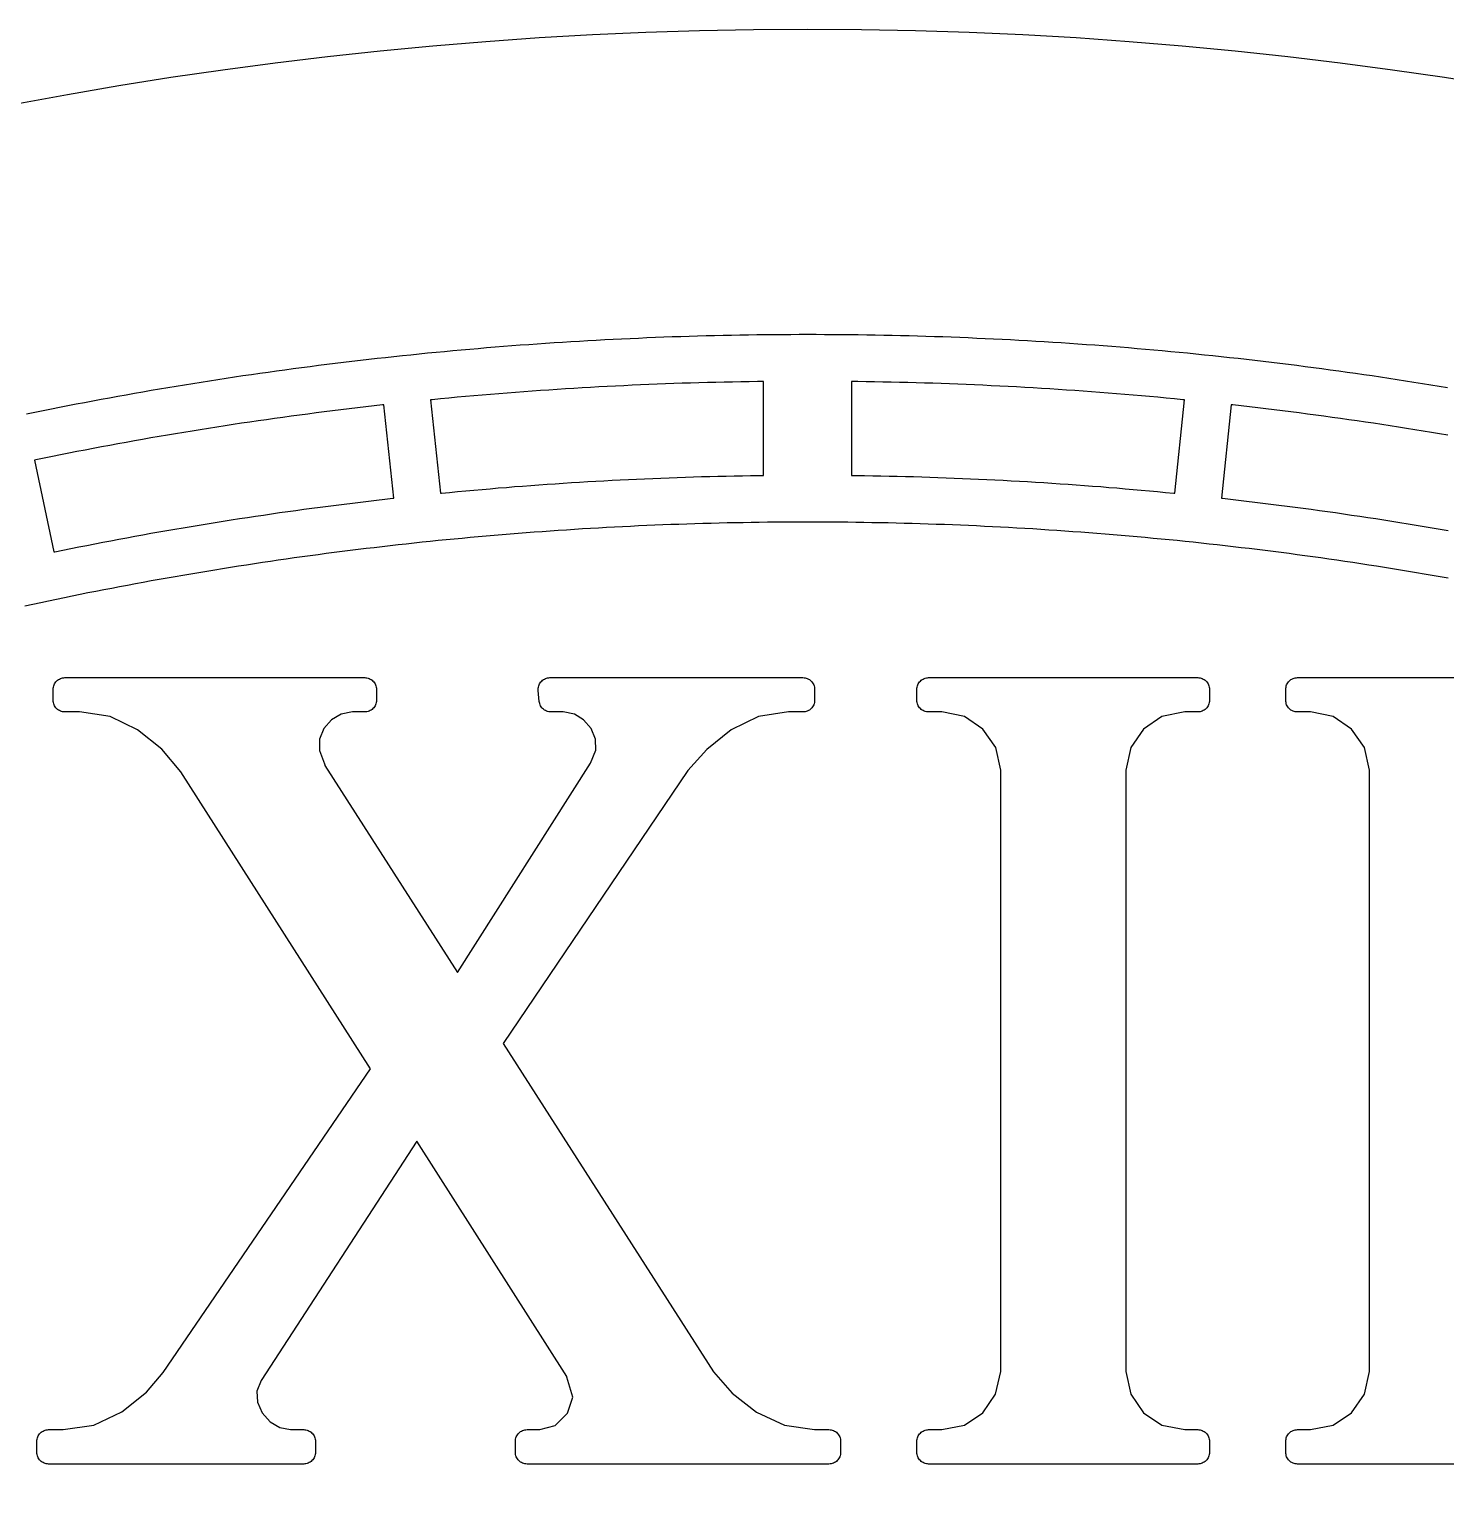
# Model space of a CAD drawing. Header units: millimetres. Extents: x -14.2 to 14.2, y -14.2 to 14.2.
# Drawn here: x -2.653 to 2.175, y 9.282 to 14.25 of the extents above; entities that cross this region are included whole.
import ezdxf

# ---------------------------------------------------------------- set-up
doc = ezdxf.new("R2010")
doc.units = ezdxf.units.MM
doc.layers.add('ALTIN', color=2, linetype='Continuous')
doc.layers.add('KESIM', color=1, linetype='Continuous')

msp = doc.modelspace()

# ---------------------------------------------------------------- linework, layer by layer
at = {"layer": 'ALTIN'}
for points in [[(-2.6619, 12.939), (-2.6337, 12.9448), (-2.6054, 12.9505), (-2.5771, 12.9562), (-2.5489, 12.9618), (-2.5206, 12.9673), (-2.4923, 12.9728), (-2.464, 12.9782), (-2.4357, 12.9835), (-2.4073, 12.9888), (-2.379, 12.994), (-2.3506, 12.9992), (-2.3223, 13.0043), (-2.2939, 13.0093), (-2.2655, 13.0143), (-2.2371, 13.0192), (-2.2087, 13.024), (-2.1803, 13.0288), (-2.1518, 13.0336), (-2.1234, 13.0382), (-2.095, 13.0428), (-2.0665, 13.0474), (-2.038, 13.0518), (-2.0095, 13.0563), (-1.9811, 13.0606), (-1.9526, 13.0649), (-1.9241, 13.0691), (-1.8955, 13.0733), (-1.867, 13.0774), (-1.8385, 13.0814), (-1.8099, 13.0854), (-1.7814, 13.0893), (-1.7528, 13.0932), (-1.7243, 13.097), (-1.6957, 13.1007), (-1.6671, 13.1044), (-1.6385, 13.108), (-1.6099, 13.1115), (-1.5813, 13.115), (-1.5527, 13.1184), (-1.524, 13.1218), (-1.4954, 13.1251), (-1.4668, 13.1283), (-1.4381, 13.1315), (-1.4095, 13.1346), (-1.3808, 13.1376), (-1.3522, 13.1406), (-1.3235, 13.1435), (-1.2948, 13.1464), (-1.2661, 13.1492), (-1.2374, 13.1519), (-1.2087, 13.1546), (-1.18, 13.1572), (-1.1513, 13.1597), (-1.1226, 13.1622), (-1.0939, 13.1646), (-1.0652, 13.167), (-1.0364, 13.1693), (-1.0077, 13.1715), (-0.979, 13.1737), (-0.9502, 13.1758), (-0.9215, 13.1778), (-0.8927, 13.1798), (-0.864, 13.1817), (-0.8352, 13.1836), (-0.8065, 13.1854), (-0.7777, 13.1871), (-0.7489, 13.1888), (-0.7201, 13.1904), (-0.6914, 13.1919), (-0.6626, 13.1934), (-0.6338, 13.1948), (-0.605, 13.1961), (-0.5762, 13.1974), (-0.5474, 13.1987), (-0.5186, 13.1998), (-0.4898, 13.2009), (-0.461, 13.202), (-0.4322, 13.2029), (-0.4034, 13.2038), (-0.3746, 13.2047), (-0.3458, 13.2055), (-0.317, 13.2062), (-0.2882, 13.2069), (-0.2594, 13.2075), (-0.2305, 13.208), (-0.2017, 13.2085), (-0.1729, 13.2089), (-0.1441, 13.2092), (-0.1153, 13.2095), (-0.0865, 13.2097), (-0.0576, 13.2099), (-0.0288, 13.21), (0, 13.21), (0.0288, 13.21), (0.0576, 13.2099), (0.0865, 13.2097), (0.1153, 13.2095), (0.1441, 13.2092), (0.1729, 13.2089), (0.2017, 13.2085), (0.2305, 13.208), (0.2594, 13.2075), (0.2882, 13.2069), (0.317, 13.2062), (0.3458, 13.2055), (0.3746, 13.2047), (0.4034, 13.2038), (0.4322, 13.2029), (0.461, 13.202), (0.4898, 13.2009), (0.5186, 13.1998), (0.5474, 13.1987), (0.5762, 13.1974), (0.605, 13.1961), (0.6338, 13.1948), (0.6626, 13.1934), (0.6914, 13.1919), (0.7201, 13.1904), (0.7489, 13.1888), (0.7777, 13.1871), (0.8065, 13.1854), (0.8352, 13.1836), (0.864, 13.1817), (0.8927, 13.1798), (0.9215, 13.1778), (0.9502, 13.1758), (0.979, 13.1737), (1.0077, 13.1715), (1.0364, 13.1693), (1.0652, 13.167), (1.0939, 13.1646), (1.1226, 13.1622), (1.1513, 13.1597), (1.18, 13.1572), (1.2087, 13.1546), (1.2374, 13.1519), (1.2661, 13.1492), (1.2948, 13.1464), (1.3235, 13.1435), (1.3522, 13.1406), (1.3808, 13.1376), (1.4095, 13.1346), (1.4381, 13.1315), (1.4668, 13.1283), (1.4954, 13.1251), (1.524, 13.1218), (1.5527, 13.1184), (1.5813, 13.115), (1.6099, 13.1115), (1.6385, 13.108), (1.6671, 13.1044), (1.6957, 13.1007), (1.7243, 13.097), (1.7528, 13.0932), (1.7814, 13.0893), (1.8099, 13.0854), (1.8385, 13.0814), (1.867, 13.0774), (1.8955, 13.0733), (1.9241, 13.0691), (1.9526, 13.0649), (1.9811, 13.0606), (2.0095, 13.0563), (2.038, 13.0518), (2.0665, 13.0474), (2.095, 13.0428), (2.1234, 13.0382), (2.1518, 13.0336), (2.1803, 13.0288)], [(2.1819, 12.8663), (2.1539, 12.871), (2.1258, 12.8757), (2.0977, 12.8803), (2.0696, 12.8848), (2.0415, 12.8893), (2.0133, 12.8938), (1.9852, 12.8981), (1.9571, 12.9024), (1.9289, 12.9067), (1.9008, 12.9108), (1.8726, 12.915), (1.8444, 12.919), (1.8162, 12.923), (1.788, 12.9269), (1.7598, 12.9308), (1.7316, 12.9346), (1.7034, 12.9384), (1.6751, 12.942), (1.6469, 12.9457), (1.6186, 12.9492), (1.5904, 12.9527), (1.5621, 12.9562), (1.5339, 12.9595), (1.5056, 12.9629), (1.4773, 12.9661), (1.449, 12.9693), (1.4436, 12.9699), (1.4102, 12.6516), (1.4135, 12.6513), (1.4411, 12.6482), (1.4687, 12.645), (1.4963, 12.6418), (1.5238, 12.6385), (1.5514, 12.6351), (1.579, 12.6317), (1.6065, 12.6282), (1.6341, 12.6247), (1.6616, 12.6211), (1.6891, 12.6174), (1.7167, 12.6137), (1.7442, 12.6099), (1.7717, 12.6061), (1.7992, 12.6022), (1.8267, 12.5983), (1.8541, 12.5942), (1.8816, 12.5902), (1.9091, 12.586), (1.9365, 12.5818), (1.964, 12.5776), (1.9914, 12.5733), (2.0188, 12.5689), (2.0463, 12.5645), (2.0737, 12.56), (2.1011, 12.5554), (2.1284, 12.5508), (2.1558, 12.5461), (2.1832, 12.5414)], [(2.1828, 12.379), (2.1557, 12.3838), (2.1287, 12.3884), (2.1017, 12.3931), (2.0746, 12.3976), (2.0476, 12.4021), (2.0205, 12.4065), (1.9935, 12.4109), (1.9664, 12.4152), (1.9393, 12.4195), (1.9122, 12.4237), (1.8851, 12.4278), (1.858, 12.4319), (1.8308, 12.436), (1.8037, 12.4399), (1.7766, 12.4438), (1.7494, 12.4477), (1.7222, 12.4515), (1.6951, 12.4552), (1.6679, 12.4589), (1.6407, 12.4625), (1.6135, 12.466), (1.5863, 12.4695), (1.5591, 12.4729), (1.5319, 12.4763), (1.5047, 12.4796), (1.4774, 12.4829), (1.4502, 12.4861), (1.423, 12.4892), (1.3957, 12.4923), (1.3685, 12.4953), (1.3412, 12.4982), (1.3139, 12.5011), (1.2866, 12.504), (1.2594, 12.5068), (1.2321, 12.5095), (1.2048, 12.5121), (1.1775, 12.5147), (1.1502, 12.5173), (1.1229, 12.5197), (1.0955, 12.5222), (1.0682, 12.5245), (1.0409, 12.5268), (1.0136, 12.5291), (0.9862, 12.5313), (0.9589, 12.5334), (0.9315, 12.5354), (0.9042, 12.5374), (0.8768, 12.5394), (0.8495, 12.5413), (0.8221, 12.5431), (0.7948, 12.5449), (0.7674, 12.5466), (0.74, 12.5482), (0.7126, 12.5498), (0.6852, 12.5513), (0.6579, 12.5528), (0.6305, 12.5542), (0.6031, 12.5555), (0.5757, 12.5568), (0.5483, 12.558), (0.5209, 12.5592), (0.4935, 12.5603), (0.4661, 12.5614), (0.4387, 12.5623), (0.4113, 12.5633), (0.3839, 12.5641), (0.3565, 12.5649), (0.329, 12.5657), (0.3016, 12.5664), (0.2742, 12.567), (0.2468, 12.5676), (0.2194, 12.5681), (0.192, 12.5685), (0.1645, 12.5689), (0.1371, 12.5693), (0.1097, 12.5695), (0.0823, 12.5697), (0.0548, 12.5699), (0.0274, 12.57), (0, 12.57), (-0.0274, 12.57), (-0.0548, 12.5699), (-0.0823, 12.5697), (-0.1097, 12.5695), (-0.1371, 12.5693), (-0.1645, 12.5689), (-0.192, 12.5685), (-0.2194, 12.5681), (-0.2468, 12.5676), (-0.2742, 12.567), (-0.3016, 12.5664), (-0.329, 12.5657), (-0.3565, 12.5649), (-0.3839, 12.5641), (-0.4113, 12.5633), (-0.4387, 12.5623), (-0.4661, 12.5614), (-0.4935, 12.5603), (-0.5209, 12.5592), (-0.5483, 12.558), (-0.5757, 12.5568), (-0.6031, 12.5555), (-0.6305, 12.5542), (-0.6579, 12.5528), (-0.6852, 12.5513), (-0.7126, 12.5498), (-0.74, 12.5482), (-0.7674, 12.5466), (-0.7948, 12.5449), (-0.8221, 12.5431), (-0.8495, 12.5413), (-0.8768, 12.5394), (-0.9042, 12.5374), (-0.9315, 12.5354), (-0.9589, 12.5334), (-0.9862, 12.5313), (-1.0136, 12.5291), (-1.0409, 12.5268), (-1.0682, 12.5245), (-1.0955, 12.5222), (-1.1229, 12.5197), (-1.1502, 12.5173), (-1.1775, 12.5147), (-1.2048, 12.5121), (-1.2321, 12.5095), (-1.2594, 12.5068), (-1.2866, 12.504), (-1.3139, 12.5011), (-1.3412, 12.4982), (-1.3685, 12.4953), (-1.3957, 12.4923), (-1.423, 12.4892), (-1.4502, 12.4861), (-1.4774, 12.4829), (-1.5047, 12.4796), (-1.5319, 12.4763), (-1.5591, 12.4729), (-1.5863, 12.4695), (-1.6135, 12.466), (-1.6407, 12.4625), (-1.6679, 12.4589), (-1.6951, 12.4552), (-1.7222, 12.4515), (-1.7494, 12.4477), (-1.7766, 12.4438), (-1.8037, 12.4399), (-1.8308, 12.436), (-1.858, 12.4319), (-1.8851, 12.4278), (-1.9122, 12.4237), (-1.9393, 12.4195), (-1.9664, 12.4152), (-1.9935, 12.4109), (-2.0205, 12.4065), (-2.0476, 12.4021), (-2.0746, 12.3976), (-2.1017, 12.3931), (-2.1287, 12.3884), (-2.1557, 12.3838), (-2.1828, 12.379), (-2.2098, 12.3742), (-2.2368, 12.3694), (-2.2637, 12.3645), (-2.2907, 12.3595), (-2.3177, 12.3545), (-2.3446, 12.3494), (-2.3715, 12.3443), (-2.3985, 12.3391), (-2.4254, 12.3338), (-2.4523, 12.3285), (-2.4792, 12.3231), (-2.5061, 12.3177), (-2.5329, 12.3122), (-2.5598, 12.3066), (-2.5866, 12.301), (-2.6134, 12.2953), (-2.6403, 12.2896), (-2.6671, 12.2838)], [(2.5866, 9.36), (1.6696, 9.36), (1.6657, 9.3602), (1.6618, 9.3608), (1.658, 9.3617), (1.6543, 9.363), (1.6507, 9.3647), (1.6474, 9.3667), (1.6442, 9.3691), (1.6413, 9.3717), (1.6387, 9.3746), (1.6363, 9.3778), (1.6343, 9.3811), (1.6326, 9.3847), (1.6313, 9.3884), (1.6304, 9.3922), (1.6298, 9.3961), (1.6296, 9.4), (1.6296, 9.4371), (1.6298, 9.4411), (1.6304, 9.4449), (1.6313, 9.4488), (1.6326, 9.4525), (1.6343, 9.456), (1.6363, 9.4594), (1.6387, 9.4625), (1.6413, 9.4654), (1.6442, 9.4681), (1.6474, 9.4704), (1.6507, 9.4724), (1.6543, 9.4741), (1.658, 9.4754), (1.6618, 9.4764), (1.6657, 9.477), (1.6696, 9.4771), (1.714, 9.4771), (1.7915, 9.492), (1.854, 9.5345), (1.8979, 9.5979), (1.9151, 9.6754), (1.9151, 11.7246), (1.8979, 11.8019), (1.854, 11.8649), (1.7914, 11.9079), (1.7139, 11.9229), (1.6696, 11.9229), (1.6657, 11.923), (1.6618, 11.9236), (1.658, 11.9246), (1.6543, 11.9259), (1.6507, 11.9276), (1.6474, 11.9296), (1.6442, 11.9319), (1.6413, 11.9346), (1.6387, 11.9375), (1.6363, 11.9406), (1.6343, 11.944), (1.6326, 11.9475), (1.6313, 11.9512), (1.6304, 11.9551), (1.6298, 11.9589), (1.6296, 11.9629), (1.6296, 12), (1.6298, 12.0039), (1.6304, 12.0078), (1.6313, 12.0116), (1.6326, 12.0153), (1.6343, 12.0189), (1.6363, 12.0222), (1.6387, 12.0254), (1.6413, 12.0283), (1.6442, 12.0309), (1.6474, 12.0333), (1.6507, 12.0353), (1.6543, 12.037), (1.658, 12.0383), (1.6618, 12.0392), (1.6657, 12.0398), (1.6696, 12.04), (2.5866, 12.04)]]:
    msp.add_lwpolyline(points, dxfattribs=at)
for points in [[(-1.1095, 12.6816), (-1.0818, 12.6839), (-1.0541, 12.6863), (-1.0265, 12.6885), (-0.9988, 12.6908), (-0.9711, 12.6929), (-0.9434, 12.695), (-0.9157, 12.697), (-0.888, 12.699), (-0.8603, 12.7009), (-0.8326, 12.7027), (-0.8049, 12.7045), (-0.7771, 12.7063), (-0.7494, 12.7079), (-0.7217, 12.7095), (-0.694, 12.7111), (-0.6662, 12.7126), (-0.6385, 12.714), (-0.6108, 12.7153), (-0.583, 12.7166), (-0.5553, 12.7179), (-0.5275, 12.7191), (-0.4998, 12.7202), (-0.472, 12.7212), (-0.4443, 12.7222), (-0.4165, 12.7232), (-0.3888, 12.7241), (-0.361, 12.7249), (-0.3332, 12.7256), (-0.3055, 12.7263), (-0.2777, 12.727), (-0.2499, 12.7275), (-0.2222, 12.7281), (-0.1944, 12.7285), (-0.1666, 12.7289), (-0.15, 12.7291), (-0.15, 13.0491), (-0.1708, 13.0489), (-0.1993, 13.0485), (-0.2278, 13.048), (-0.2562, 13.0475), (-0.2847, 13.0469), (-0.3131, 13.0462), (-0.3416, 13.0455), (-0.3701, 13.0448), (-0.3985, 13.0439), (-0.427, 13.043), (-0.4554, 13.0421), (-0.4839, 13.041), (-0.5123, 13.0399), (-0.5408, 13.0388), (-0.5692, 13.0376), (-0.5977, 13.0363), (-0.6261, 13.035), (-0.6546, 13.0336), (-0.683, 13.0321), (-0.7114, 13.0306), (-0.7398, 13.029), (-0.7683, 13.0274), (-0.7967, 13.0257), (-0.8251, 13.0239), (-0.8535, 13.0221), (-0.8819, 13.0202), (-0.9103, 13.0182), (-0.9387, 13.0162), (-0.9671, 13.0141), (-0.9955, 13.012), (-1.0239, 13.0098), (-1.0523, 13.0075), (-1.0806, 13.0052), (-1.109, 13.0028), (-1.1374, 13.0003), (-1.1657, 12.9978), (-1.1941, 12.9953), (-1.2224, 12.9926), (-1.2508, 12.9899), (-1.2791, 12.9872), (-1.2845, 12.9866), (-1.2511, 12.6684), (-1.2478, 12.6687), (-1.2201, 12.6714), (-1.1925, 12.674), (-1.1648, 12.6766), (-1.1372, 12.6791)], [(0.3055, 12.7263), (0.3332, 12.7256), (0.361, 12.7249), (0.3888, 12.7241), (0.4165, 12.7232), (0.4443, 12.7222), (0.472, 12.7212), (0.4998, 12.7202), (0.5275, 12.7191), (0.5553, 12.7179), (0.583, 12.7166), (0.6108, 12.7153), (0.6385, 12.714), (0.6662, 12.7126), (0.694, 12.7111), (0.7217, 12.7095), (0.7494, 12.7079), (0.7771, 12.7063), (0.8049, 12.7045), (0.8326, 12.7027), (0.8603, 12.7009), (0.888, 12.699), (0.9157, 12.697), (0.9434, 12.695), (0.9711, 12.6929), (0.9988, 12.6908), (1.0265, 12.6885), (1.0541, 12.6863), (1.0818, 12.6839), (1.1095, 12.6816), (1.1372, 12.6791), (1.1648, 12.6766), (1.1925, 12.674), (1.2201, 12.6714), (1.2478, 12.6687), (1.2511, 12.6684), (1.2845, 12.9866), (1.2791, 12.9872), (1.2508, 12.9899), (1.2224, 12.9926), (1.1941, 12.9953), (1.1657, 12.9978), (1.1374, 13.0003), (1.109, 13.0028), (1.0806, 13.0052), (1.0523, 13.0075), (1.0239, 13.0098), (0.9955, 13.012), (0.9671, 13.0141), (0.9387, 13.0162), (0.9103, 13.0182), (0.8819, 13.0202), (0.8535, 13.0221), (0.8251, 13.0239), (0.7967, 13.0257), (0.7683, 13.0274), (0.7398, 13.029), (0.7114, 13.0306), (0.683, 13.0321), (0.6546, 13.0336), (0.6261, 13.035), (0.5977, 13.0363), (0.5692, 13.0376), (0.5408, 13.0388), (0.5123, 13.0399), (0.4839, 13.041), (0.4554, 13.0421), (0.427, 13.043), (0.3985, 13.0439), (0.3701, 13.0448), (0.3416, 13.0455), (0.3131, 13.0462), (0.2847, 13.0469), (0.2562, 13.0475), (0.2278, 13.048), (0.1993, 13.0485), (0.1708, 13.0489), (0.15, 13.0491), (0.15, 12.7291), (0.1666, 12.7289), (0.1944, 12.7285), (0.2222, 12.7281), (0.2499, 12.7275), (0.2777, 12.727)], [(-2.429, 12.4961), (-2.4017, 12.5014), (-2.3745, 12.5066), (-2.3472, 12.5117), (-2.3199, 12.5168), (-2.2925, 12.5219), (-2.2652, 12.5268), (-2.2379, 12.5318), (-2.2105, 12.5366), (-2.1832, 12.5414), (-2.1558, 12.5461), (-2.1284, 12.5508), (-2.1011, 12.5554), (-2.0737, 12.56), (-2.0463, 12.5645), (-2.0188, 12.5689), (-1.9914, 12.5733), (-1.964, 12.5776), (-1.9365, 12.5818), (-1.9091, 12.586), (-1.8816, 12.5902), (-1.8541, 12.5942), (-1.8267, 12.5983), (-1.7992, 12.6022), (-1.7717, 12.6061), (-1.7442, 12.6099), (-1.7167, 12.6137), (-1.6891, 12.6174), (-1.6616, 12.6211), (-1.6341, 12.6247), (-1.6065, 12.6282), (-1.579, 12.6317), (-1.5514, 12.6351), (-1.5238, 12.6385), (-1.4963, 12.6418), (-1.4687, 12.645), (-1.4411, 12.6482), (-1.4135, 12.6513), (-1.4102, 12.6516), (-1.4436, 12.9699), (-1.449, 12.9693), (-1.4773, 12.9661), (-1.5056, 12.9629), (-1.5339, 12.9595), (-1.5621, 12.9562), (-1.5904, 12.9527), (-1.6186, 12.9492), (-1.6469, 12.9457), (-1.6751, 12.942), (-1.7034, 12.9384), (-1.7316, 12.9346), (-1.7598, 12.9308), (-1.788, 12.9269), (-1.8162, 12.923), (-1.8444, 12.919), (-1.8726, 12.915), (-1.9008, 12.9108), (-1.9289, 12.9067), (-1.9571, 12.9024), (-1.9852, 12.8981), (-2.0133, 12.8938), (-2.0415, 12.8893), (-2.0696, 12.8848), (-2.0977, 12.8803), (-2.1258, 12.8757), (-2.1539, 12.871), (-2.1819, 12.8663), (-2.21, 12.8615), (-2.2381, 12.8567), (-2.2661, 12.8517), (-2.2941, 12.8468), (-2.3222, 12.8417), (-2.3502, 12.8366), (-2.3782, 12.8315), (-2.4062, 12.8263), (-2.4341, 12.821), (-2.4621, 12.8156), (-2.4901, 12.8102), (-2.518, 12.8048), (-2.5459, 12.7992), (-2.5738, 12.7937), (-2.6018, 12.788), (-2.6296, 12.7823), (-2.6349, 12.7812), (-2.5684, 12.4682), (-2.5652, 12.4689), (-2.538, 12.4744), (-2.5107, 12.4799), (-2.4835, 12.4854), (-2.4563, 12.4908)], [(-2.5562, 11.9319), (-2.5591, 11.9346), (-2.5618, 11.9375), (-2.5641, 11.9406), (-2.5661, 11.944), (-2.5678, 11.9475), (-2.5691, 11.9512), (-2.5701, 11.9551), (-2.5707, 11.9589), (-2.5708, 11.9629), (-2.5708, 12), (-2.5707, 12.0039), (-2.5701, 12.0078), (-2.5691, 12.0116), (-2.5678, 12.0153), (-2.5661, 12.0189), (-2.5641, 12.0222), (-2.5618, 12.0254), (-2.5591, 12.0283), (-2.5562, 12.0309), (-2.5531, 12.0333), (-2.5497, 12.0353), (-2.5462, 12.037), (-2.5425, 12.0383), (-2.5387, 12.0392), (-2.5348, 12.0398), (-2.5308, 12.04), (-1.5094, 12.04), (-1.5055, 12.0398), (-1.5016, 12.0392), (-1.4978, 12.0383), (-1.4941, 12.037), (-1.4906, 12.0353), (-1.4872, 12.0333), (-1.484, 12.0309), (-1.4811, 12.0283), (-1.4785, 12.0254), (-1.4762, 12.0222), (-1.4741, 12.0189), (-1.4725, 12.0153), (-1.4711, 12.0116), (-1.4702, 12.0078), (-1.4696, 12.0039), (-1.4694, 12), (-1.4694, 11.9629), (-1.4696, 11.9589), (-1.4702, 11.9551), (-1.4711, 11.9512), (-1.4725, 11.9475), (-1.4741, 11.944), (-1.4762, 11.9406), (-1.4785, 11.9375), (-1.4811, 11.9346), (-1.484, 11.9319), (-1.4872, 11.9296), (-1.4906, 11.9276), (-1.4941, 11.9259), (-1.4978, 11.9246), (-1.5016, 11.9236), (-1.5055, 11.923), (-1.5094, 11.9229), (-1.5506, 11.9229), (-1.5895, 11.9159), (-1.6228, 11.8963), (-1.6489, 11.8664), (-1.6628, 11.8303), (-1.6634, 11.7918), (-1.6466, 11.7463), (-1.6454, 11.7426), (-1.645, 11.7406), (-1.1929, 11.0354), (-0.7401, 11.7481), (-0.7219, 11.7924), (-0.7228, 11.8299), (-0.7375, 11.8664), (-0.7633, 11.8966), (-0.7949, 11.916), (-0.8334, 11.9229), (-0.8745, 11.9229), (-0.8784, 11.9231), (-0.8823, 11.9236), (-0.8862, 11.9246), (-0.8899, 11.9259), (-0.8934, 11.9276), (-0.8968, 11.9296), (-0.9, 11.932), (-0.9029, 11.9346), (-0.9055, 11.9376), (-0.9078, 11.9407), (-0.9099, 11.9441), (-0.9115, 11.9477), (-0.9128, 11.9514), (-0.9138, 11.9552), (-0.9143, 11.9591), (-0.9178, 11.9963), (-0.918, 12.0002), (-0.9178, 12.0041), (-0.9172, 12.008), (-0.9162, 12.0117), (-0.9149, 12.0154), (-0.9132, 12.019), (-0.9112, 12.0223), (-0.9088, 12.0255), (-0.9062, 12.0283), (-0.9033, 12.031), (-0.9002, 12.0333), (-0.8968, 12.0353), (-0.8933, 12.037), (-0.8896, 12.0383), (-0.8858, 12.0392), (-0.8819, 12.0398), (-0.878, 12.04), (-0.0162, 12.04), (-0.0122, 12.0398), (-0.0084, 12.0392), (-0.0045, 12.0383), (-0.0009, 12.037), (0.0027, 12.0353), (0.0061, 12.0333), (0.0092, 12.0309), (0.0121, 12.0283), (0.0148, 12.0254), (0.0171, 12.0222), (0.0191, 12.0189), (0.0208, 12.0153), (0.0221, 12.0116), (0.0231, 12.0078), (0.0236, 12.0039), (0.0238, 12), (0.0238, 11.9629), (0.0236, 11.9589), (0.0231, 11.9551), (0.0221, 11.9512), (0.0208, 11.9475), (0.0191, 11.944), (0.0171, 11.9406), (0.0148, 11.9375), (0.0121, 11.9346), (0.0092, 11.9319), (0.0061, 11.9296), (0.0027, 11.9276), (-0.0009, 11.9259), (-0.0045, 11.9246), (-0.0084, 11.9236), (-0.0122, 11.923), (-0.0162, 11.9229), (-0.0654, 11.9229), (-0.1672, 11.9075), (-0.2604, 11.8621), (-0.3437, 11.7955), (-0.4076, 11.7235), (-1.0376, 10.7931), (-0.3202, 9.674), (-0.2571, 9.6014), (-0.1739, 9.5365), (-0.0791, 9.4921), (0.0239, 9.4771), (0.0726, 9.4771), (0.0766, 9.477), (0.0804, 9.4764), (0.0842, 9.4754), (0.0879, 9.4741), (0.0915, 9.4724), (0.0949, 9.4704), (0.098, 9.4681), (0.1009, 9.4654), (0.1036, 9.4625), (0.1059, 9.4594), (0.1079, 9.456), (0.1096, 9.4525), (0.1109, 9.4488), (0.1119, 9.4449), (0.1124, 9.4411), (0.1126, 9.4371), (0.1126, 9.4), (0.1124, 9.3961), (0.1119, 9.3922), (0.1109, 9.3884), (0.1096, 9.3847), (0.1079, 9.3811), (0.1059, 9.3778), (0.1036, 9.3746), (0.1009, 9.3717), (0.098, 9.3691), (0.0949, 9.3667), (0.0915, 9.3647), (0.0879, 9.363), (0.0842, 9.3617), (0.0804, 9.3608), (0.0766, 9.3602), (0.0726, 9.36), (-0.9558, 9.36), (-0.9597, 9.3602), (-0.9636, 9.3608), (-0.9674, 9.3617), (-0.9711, 9.363), (-0.9746, 9.3647), (-0.978, 9.3667), (-0.9811, 9.3691), (-0.984, 9.3717), (-0.9867, 9.3746), (-0.989, 9.3778), (-0.991, 9.3811), (-0.9927, 9.3847), (-0.994, 9.3884), (-0.995, 9.3922), (-0.9956, 9.3961), (-0.9958, 9.4), (-0.9958, 9.4371), (-0.9956, 9.4411), (-0.995, 9.4449), (-0.994, 9.4488), (-0.9927, 9.4525), (-0.991, 9.456), (-0.989, 9.4594), (-0.9867, 9.4625), (-0.984, 9.4654), (-0.9811, 9.4681), (-0.978, 9.4704), (-0.9746, 9.4724), (-0.9711, 9.4741), (-0.9674, 9.4754), (-0.9636, 9.4764), (-0.9597, 9.477), (-0.9558, 9.4771), (-0.9129, 9.4771), (-0.8601, 9.4915), (-0.8183, 9.5331), (-0.7997, 9.5883), (-0.82, 9.6561), (-0.8205, 9.6583), (-1.332, 10.4598), (-1.862, 9.6447), (-1.8767, 9.6081), (-1.8749, 9.5708), (-1.8586, 9.5344), (-1.8312, 9.5037), (-1.7984, 9.484), (-1.7622, 9.4771), (-1.7172, 9.4771), (-1.7133, 9.477), (-1.7094, 9.4764), (-1.7056, 9.4754), (-1.7019, 9.4741), (-1.6983, 9.4724), (-1.695, 9.4704), (-1.6918, 9.4681), (-1.6889, 9.4654), (-1.6863, 9.4625), (-1.6839, 9.4594), (-1.6819, 9.456), (-1.6802, 9.4525), (-1.6789, 9.4488), (-1.678, 9.4449), (-1.6774, 9.4411), (-1.6772, 9.4371), (-1.6772, 9.4), (-1.6774, 9.3961), (-1.678, 9.3922), (-1.6789, 9.3884), (-1.6802, 9.3847), (-1.6819, 9.3811), (-1.6839, 9.3778), (-1.6863, 9.3746), (-1.6889, 9.3717), (-1.6918, 9.3691), (-1.695, 9.3667), (-1.6983, 9.3647), (-1.7019, 9.363), (-1.7056, 9.3617), (-1.7094, 9.3608), (-1.7133, 9.3602), (-1.7172, 9.36), (-2.5866, 9.36), (-2.5905, 9.3602), (-2.5944, 9.3608), (-2.5982, 9.3617), (-2.6019, 9.363), (-2.6054, 9.3647), (-2.6088, 9.3667), (-2.6119, 9.3691), (-2.6148, 9.3717), (-2.6175, 9.3746), (-2.6198, 9.3778), (-2.6218, 9.3811), (-2.6235, 9.3847), (-2.6248, 9.3884), (-2.6258, 9.3922), (-2.6264, 9.3961), (-2.6266, 9.4), (-2.6266, 9.4371), (-2.6264, 9.4411), (-2.6258, 9.4449), (-2.6248, 9.4488), (-2.6235, 9.4525), (-2.6218, 9.456), (-2.6198, 9.4594), (-2.6175, 9.4625), (-2.6148, 9.4654), (-2.6119, 9.4681), (-2.6088, 9.4704), (-2.6054, 9.4724), (-2.6019, 9.4741), (-2.5982, 9.4754), (-2.5944, 9.4764), (-2.5905, 9.477), (-2.5866, 9.4771), (-2.5372, 9.4771), (-2.4322, 9.4925), (-2.3369, 9.538), (-2.2533, 9.6044), (-2.1957, 9.6716), (-1.4898, 10.7071), (-2.1358, 11.7195), (-2.2008, 11.7958), (-2.2831, 11.8621), (-2.377, 11.9075), (-2.4815, 11.9229), (-2.5308, 11.9229), (-2.5348, 11.923), (-2.5387, 11.9236), (-2.5425, 11.9246), (-2.5462, 11.9259), (-2.5497, 11.9276), (-2.5531, 11.9296)], [(0.3744, 9.3884), (0.3734, 9.3922), (0.3728, 9.3961), (0.3726, 9.4), (0.3726, 9.4371), (0.3728, 9.4411), (0.3734, 9.4449), (0.3744, 9.4488), (0.3757, 9.4525), (0.3774, 9.456), (0.3794, 9.4594), (0.3817, 9.4625), (0.3843, 9.4654), (0.3873, 9.4681), (0.3904, 9.4704), (0.3938, 9.4724), (0.3973, 9.4741), (0.401, 9.4754), (0.4048, 9.4764), (0.4087, 9.477), (0.4126, 9.4771), (0.457, 9.4771), (0.5345, 9.492), (0.597, 9.5345), (0.6409, 9.5979), (0.6582, 9.6754), (0.6582, 11.7246), (0.641, 11.8019), (0.597, 11.8649), (0.5344, 11.9079), (0.457, 11.9229), (0.4126, 11.9229), (0.4087, 11.923), (0.4048, 11.9236), (0.401, 11.9246), (0.3973, 11.9259), (0.3938, 11.9276), (0.3904, 11.9296), (0.3873, 11.9319), (0.3843, 11.9346), (0.3817, 11.9375), (0.3794, 11.9406), (0.3774, 11.944), (0.3757, 11.9475), (0.3744, 11.9512), (0.3734, 11.9551), (0.3728, 11.9589), (0.3726, 11.9629), (0.3726, 12), (0.3728, 12.0039), (0.3734, 12.0078), (0.3744, 12.0116), (0.3757, 12.0153), (0.3774, 12.0189), (0.3794, 12.0222), (0.3817, 12.0254), (0.3843, 12.0283), (0.3873, 12.0309), (0.3904, 12.0333), (0.3938, 12.0353), (0.3973, 12.037), (0.401, 12.0383), (0.4048, 12.0392), (0.4087, 12.0398), (0.4126, 12.04), (1.3296, 12.04), (1.3335, 12.0398), (1.3374, 12.0392), (1.3412, 12.0383), (1.3449, 12.037), (1.3485, 12.0353), (1.3518, 12.0333), (1.355, 12.0309), (1.3579, 12.0283), (1.3605, 12.0254), (1.3629, 12.0222), (1.3649, 12.0189), (1.3666, 12.0153), (1.3679, 12.0116), (1.3688, 12.0078), (1.3694, 12.0039), (1.3696, 12), (1.3696, 11.9629), (1.3694, 11.9589), (1.3688, 11.9551), (1.3679, 11.9512), (1.3666, 11.9475), (1.3649, 11.944), (1.3629, 11.9406), (1.3605, 11.9375), (1.3579, 11.9346), (1.355, 11.9319), (1.3518, 11.9296), (1.3485, 11.9276), (1.3449, 11.9259), (1.3412, 11.9246), (1.3374, 11.9236), (1.3335, 11.923), (1.3296, 11.9229), (1.2853, 11.9229), (1.2076, 11.9079), (1.1447, 11.8649), (1.1012, 11.802), (1.0841, 11.7246), (1.0841, 9.6754), (1.1012, 9.5977), (1.1447, 9.5345), (1.2075, 9.492), (1.2852, 9.4771), (1.3296, 9.4771), (1.3335, 9.477), (1.3374, 9.4764), (1.3412, 9.4754), (1.3449, 9.4741), (1.3485, 9.4724), (1.3518, 9.4704), (1.355, 9.4681), (1.3579, 9.4654), (1.3605, 9.4625), (1.3629, 9.4594), (1.3649, 9.456), (1.3666, 9.4525), (1.3679, 9.4488), (1.3688, 9.4449), (1.3694, 9.4411), (1.3696, 9.4371), (1.3696, 9.4), (1.3694, 9.3961), (1.3688, 9.3922), (1.3679, 9.3884), (1.3666, 9.3847), (1.3649, 9.3811), (1.3629, 9.3778), (1.3605, 9.3746), (1.3579, 9.3717), (1.355, 9.3691), (1.3518, 9.3667), (1.3485, 9.3647), (1.3449, 9.363), (1.3412, 9.3617), (1.3374, 9.3608), (1.3335, 9.3602), (1.3296, 9.36), (0.4126, 9.36), (0.4087, 9.3602), (0.4048, 9.3608), (0.401, 9.3617), (0.3973, 9.363), (0.3938, 9.3647), (0.3904, 9.3667), (0.3873, 9.3691), (0.3843, 9.3717), (0.3817, 9.3746), (0.3794, 9.3778), (0.3774, 9.3811), (0.3757, 9.3847)]]:
    msp.add_lwpolyline(points, close=True, dxfattribs=at)
at = {"layer": 'KESIM'}
msp.add_circle((0, 0), 14.25, dxfattribs=at)

doc.saveas('drawing.dxf')
